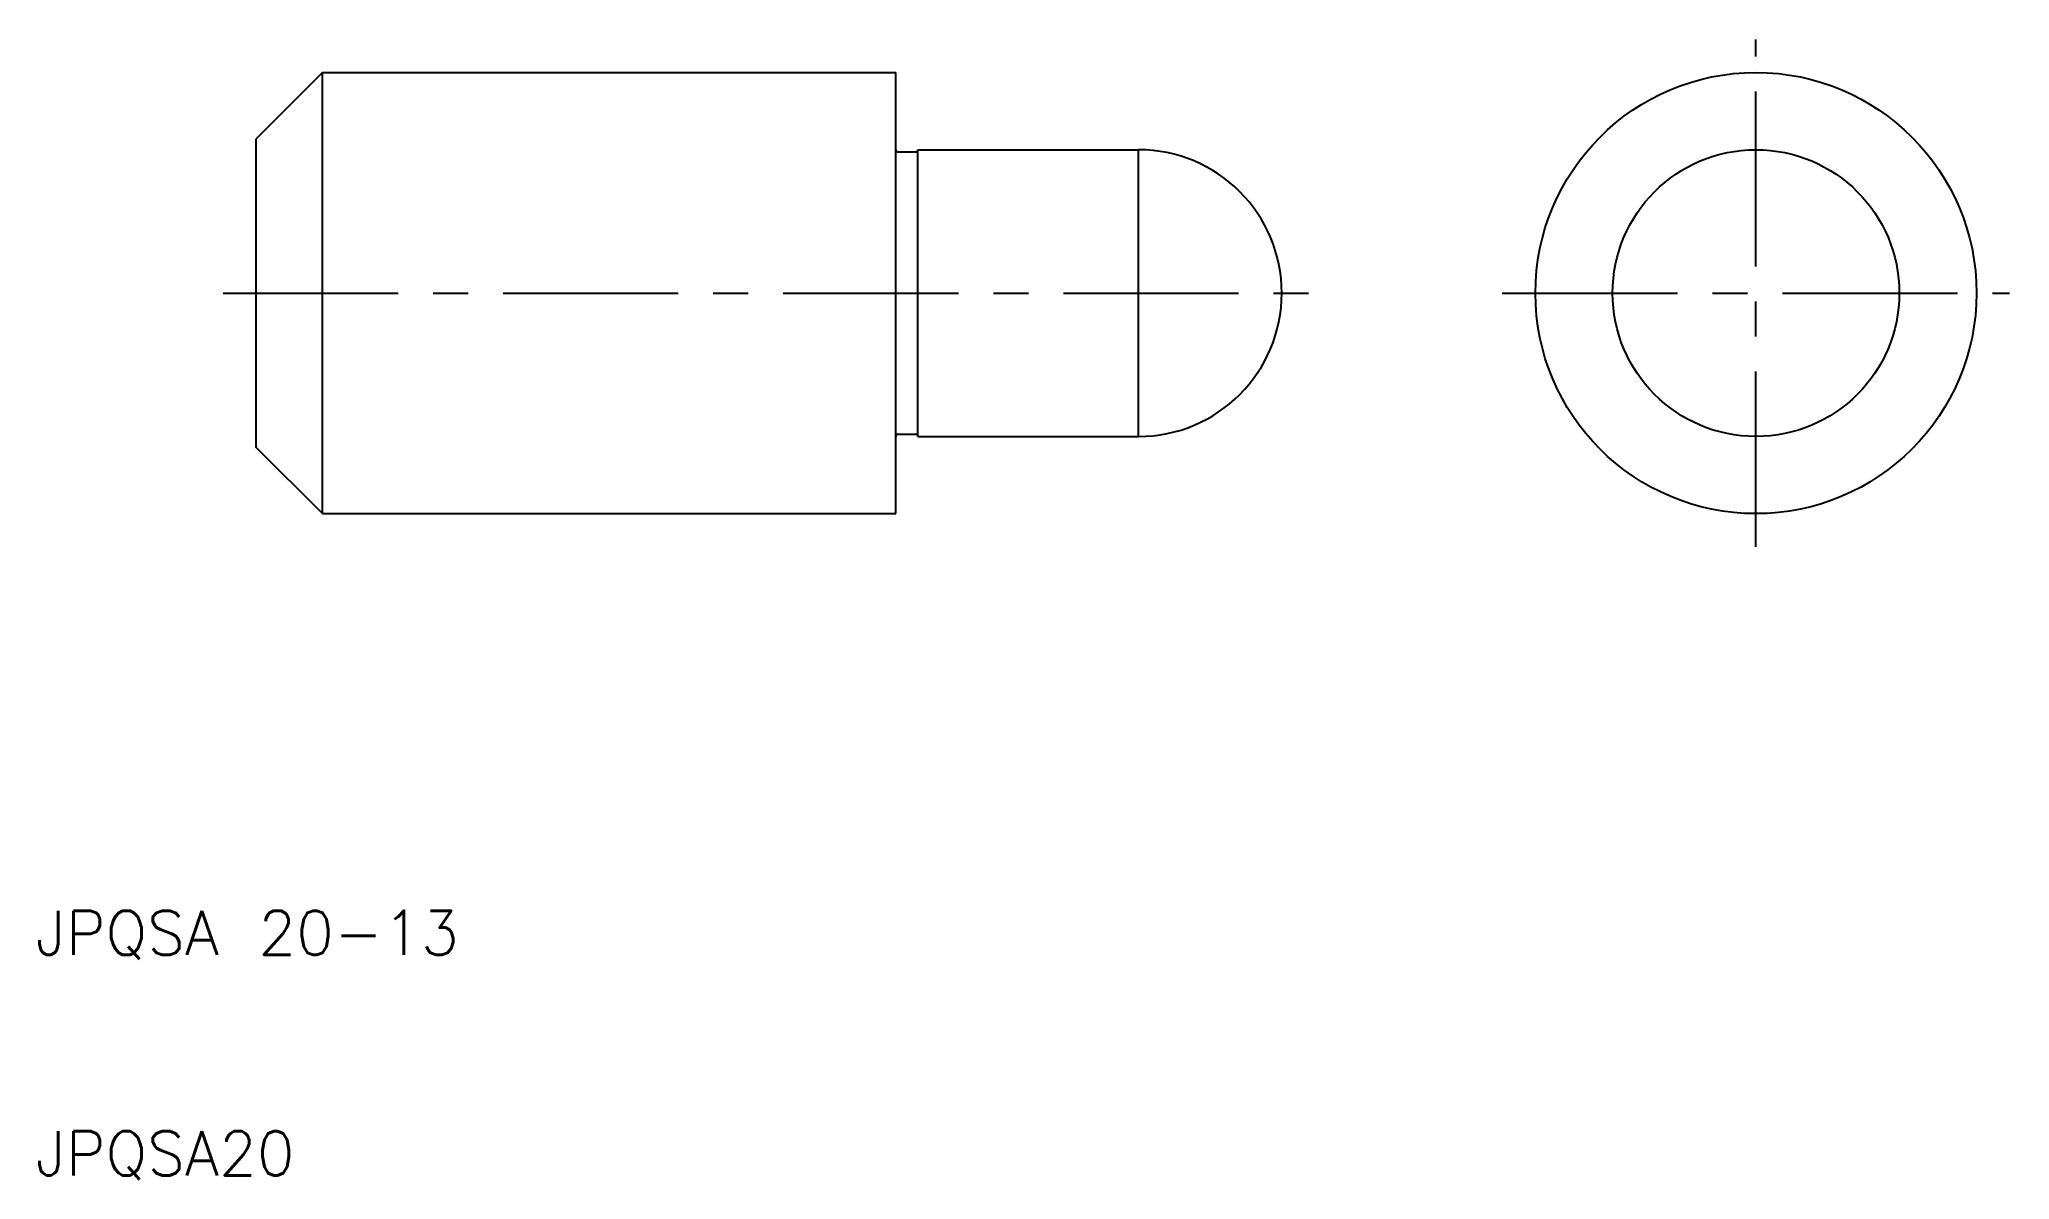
# Model space of a CAD drawing. Extents: x 10.2 to 99.5, y 9.8 to 61.5.
import ezdxf

# ---------------------------------------------------------------- set-up
doc = ezdxf.new("R2010")
doc.units = 0
doc.header["$LTSCALE"] = 0.25
doc.linetypes.add('CENTER', pattern=[50.8, 31.75, -6.35, 6.35, -6.35])
doc.layers.get('0').update_dxf_attribs({"linetype": 'CONTINUOUS'})
doc.layers.add('CENTER', color=1, linetype='CENTER')
doc.styles.get("Standard").update_dxf_attribs({"font": 'txt.shx', "bigfont": 'extfont.shx'})

msp = doc.modelspace()

# ---------------------------------------------------------------- linework, layer by layer
for p, q in [((23, 60), (20, 57)), ((23, 40), (23, 60)), ((23, 40), (23, 60)), ((23, 60), (49, 60)), ((49, 56.5), (49, 60)), ((20, 43), (20, 57)), ((49, 43.5), (49, 56.5)), ((49.1, 56.4), (49.9, 56.4)), ((50, 43.5), (50, 56.5)), ((50, 56.5), (60, 56.5)), ((60, 43.5), (60, 56.5)), ((23, 40), (20, 43)), ((49, 40), (49, 43.5)), ((49.1, 43.6), (49.9, 43.6)), ((50, 43.5), (60, 43.5)), ((23, 40), (49, 40))]:
    msp.add_line(p, q)
for radius in [10, 6.5]:
    msp.add_circle((88, 50), radius)
for centre, radius, start, end in [((49.1, 56.5), 0.1, 180, 270), ((49.9, 56.5), 0.1, 270, 0), ((60, 50), 6.5, 270, 90), ((49.1, 43.5), 0.1, 90, 180), ((49.9, 43.5), 0.1, 0, 90)]:
    msp.add_arc(centre, radius, start, end)
at = {"layer": 'CENTER', "color": 1, "linetype": 'CENTER'}
for p, q in [((88, 38.5), (88, 61.5)), ((18.5, 50), (68, 50)), ((76.5, 50), (99.5, 50))]:
    msp.add_line(p, q, dxfattribs=at)

# ---------------------------------------------------------------- texts
for s, p in [('JPQSA 20-13', (10, 20)), ('JPQSA20', (10, 10))]:
    msp.add_text(s, height=2).set_placement(p)

doc.saveas('drawing.dxf')
